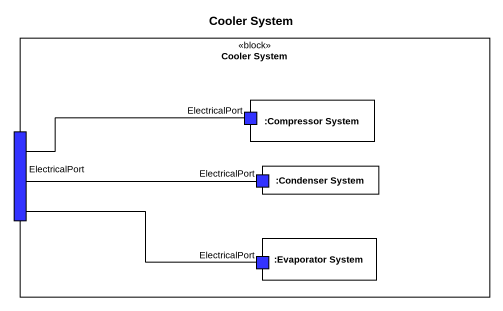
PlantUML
@startuml
title Cooler System
rectangle "Cooler System" as Cooler_System <<block>> {
  rectangle ":Compressor System" as Compressor_System {
    port ElectricalPort #3333FF
  }
  port "ElectricalPort" as ElectricalPort_2 #3333FF
  rectangle ":Condenser System" as Condenser_System {
    port "ElectricalPort" as ElectricalPort_3 #3333FF
  }
  rectangle ":Evaporator System" as Evaporator_System {
    port "ElectricalPort" as ElectricalPort_4 #3333FF
  }
}
ElectricalPort_2 -right- ElectricalPort
ElectricalPort_2 -right- ElectricalPort_3
ElectricalPort_2 -right- ElectricalPort_4
@enduml
